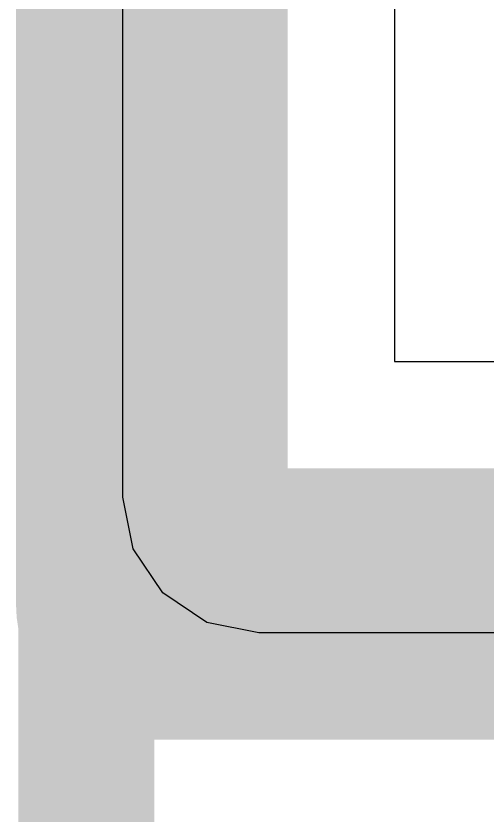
# Model space of a CAD drawing. Header units: inches. Extents: x -3 to 117, y 0 to 53.
# Drawn here: x -0.066 to 0.376, y 35.775 to 36.523 of the extents above; entities that cross this region are included whole.
import ezdxf

# ---------------------------------------------------------------- set-up
doc = ezdxf.new("R2010")
doc.units = ezdxf.units.IN
for name, color, linetype in [('Mechanical 1', 6, 'Continuous'), ('Mechanical 2', 216, 'Continuous'), ('Mechanical 6', 56, 'Continuous'), ('Top Overlay', 2, 'Continuous')]:
    doc.layers.add(name, color=color, linetype=linetype)

# ---------------------------------------------------------------- blocks, each defined once
blk = doc.blocks.new('CONN_TH_3P_P2_00_TE_292253_3_51')
at = {"layer": 'Mechanical 2'}
for p, q in [((3.37302, -6.77299), (3.37302, -0.1)), ((3.62702, -0.1), (3.62702, -6.89999)), ((-3.97297, -6.77299), (3.37302, -6.77299)), ((3.62702, -6.89999), (3.61735, -6.94859)), ((3.61735, -6.94859), (3.58982, -6.98979)), ((3.58982, -6.98979), (3.54862, -7.01732)), ((3.54862, -7.01732), (3.50002, -7.02699)), ((3.50002, -7.02699), (-4.09997, -7.02699))]:
    blk.add_line(p, q, dxfattribs=at)
at = {"layer": 'Mechanical 6'}
for points in [[(3.60004, -7.09905, 0.0508, 0.0508, 0), (3.60004, 1.70094, 0.0508, 0.0508, 0)], [(3.60004, -7.09905, 0.0508, 0.0508, 0), (-4.19994, -7.09905, 0.0508, 0.0508, 0)]]:
    blk.add_lwpolyline(points, format="xyseb", dxfattribs=at)
blk.add_lwpolyline([(3.58734, -7.09905, 0.0254, 0.0254, 1), (3.61274, -7.09905, 0.0254, 0.0254, 1)], format="xyseb", close=True, dxfattribs=at)
blk.add_lwpolyline([(3.58734, -7.09905, 0.0254, 0.0254, 1), (3.61274, -7.09905, 0.0254, 0.0254, 1)], format="xyseb", close=True, dxfattribs=at)
at = {"layer": 'Top Overlay'}
for points in [[(3.6002, -6.99999, 0.254, 0.254, 0), (3.6002, 0, 0.254, 0.254, 0)], [(3.6002, -6.99999, 0.254, 0.254, 0), (-4.19989, -6.99999, 0.254, 0.254, 0)]]:
    blk.add_lwpolyline(points, format="xyseb", dxfattribs=at)
blk.add_lwpolyline([(3.5367, -6.99999, 0.127, 0.127, 1), (3.6637, -6.99999, 0.127, 0.127, 1)], format="xyseb", close=True, dxfattribs=at)
blk.add_lwpolyline([(3.5367, -6.99999, 0.127, 0.127, 1), (3.6637, -6.99999, 0.127, 0.127, 1)], format="xyseb", close=True, dxfattribs=at)

msp = doc.modelspace()

# ---------------------------------------------------------------- linework, layer by layer
at = {"layer": 'Mechanical 1'}
msp.add_lwpolyline([(0, 0.96048, 0.127, 0.127, 0), (0, 52.3265, 0.127, 0.127, 0)], format="xyseb", dxfattribs=at)

# ---------------------------------------------------------------- block references
at = {"rotation": 270}
msp.add_blockref('CONN_TH_3P_P2_00_TE_292253_3_51', (7.0612, 39.5732), dxfattribs=at)

doc.saveas('drawing.dxf')
